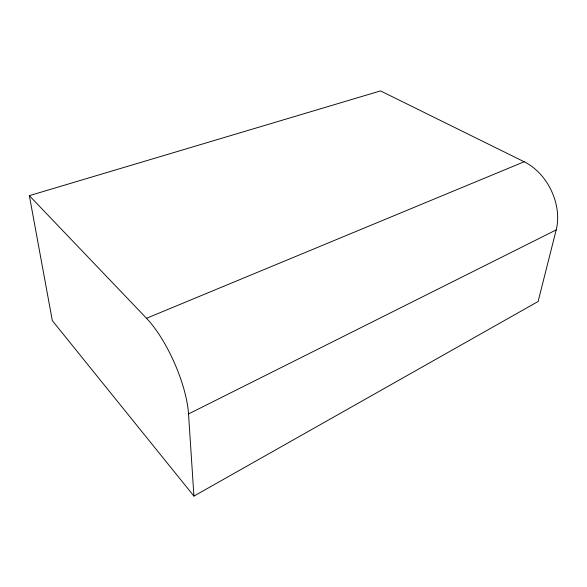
<?xml version="1.0" encoding="UTF-8"?>
<svg xmlns="http://www.w3.org/2000/svg" width="587" height="587" viewBox="0 0 587 587"><rect width="100%" height="100%" fill="white"/><g stroke="black" fill="none" stroke-linecap="round" stroke-linejoin="round"><path stroke-width="0.88" d="M556.197 229.906L538.103 301.498L193.93 496.096L52.324 320.656L29.35 195.654L380.515 90.904L524.169 161.755A51.296 38.346 63.6 0 1 556.197 229.906L188.53 413.945L193.93 496.096M29.35 195.654L146.523 318.293L524.169 161.755M146.523 318.293A70.198 22.9 66.3 0 1 188.53 413.945"/></g></svg>
